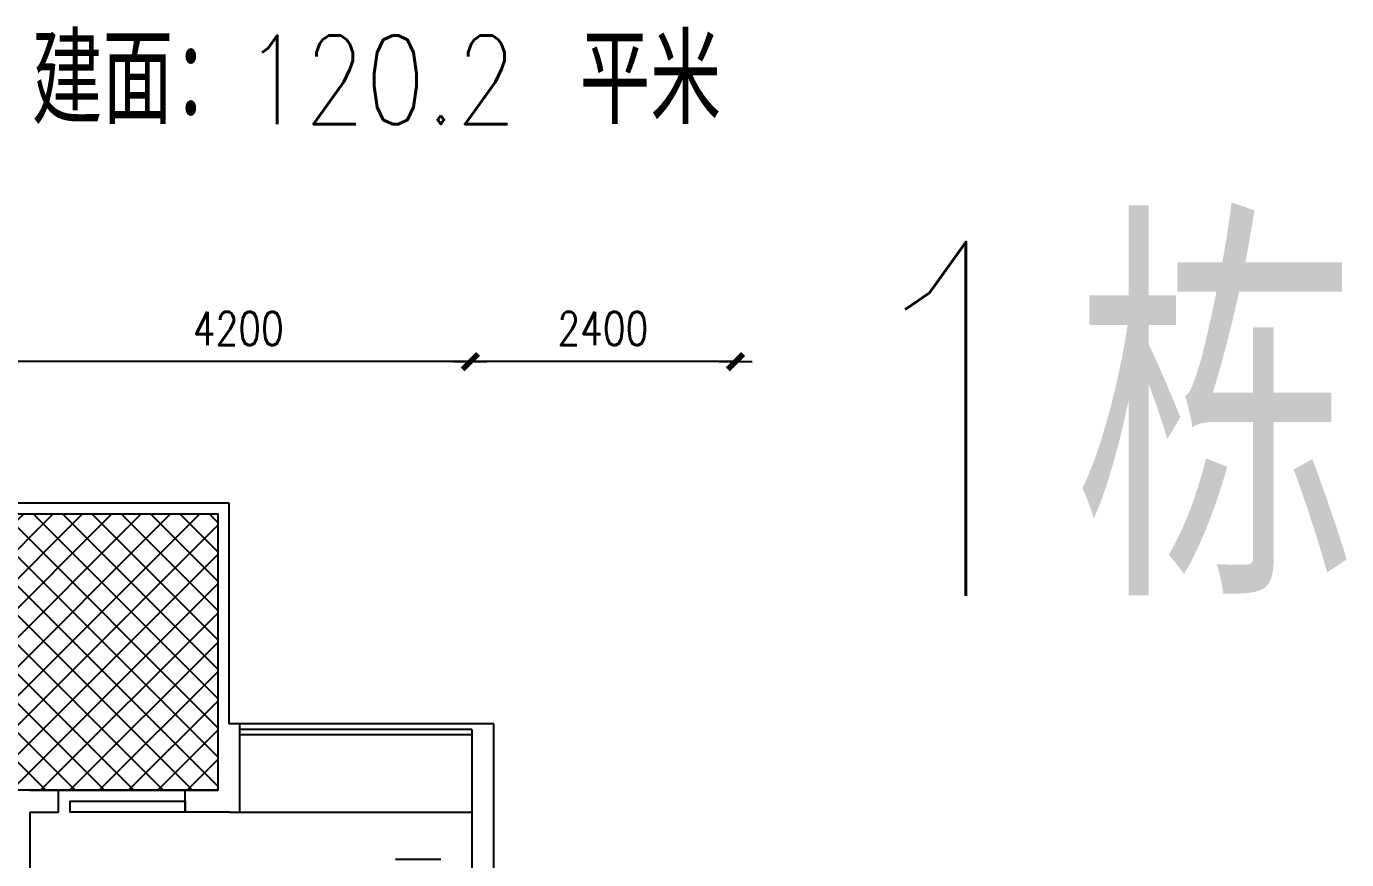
# Model space of a CAD drawing. Extents: x 4248144 to 4272708, y 358866 to 376096.
# Drawn here: x 4260760 to 4272708, y 368559 to 376096 of the extents above; entities that cross this region are included whole.
import ezdxf

# ---------------------------------------------------------------- set-up
doc = ezdxf.new("R2010")
doc.units = 0
doc.header["$LTSCALE"] = 1000
doc.header["$MEASUREMENT"] = 0
doc.header["$PDMODE"] = 32
doc.header["$PDSIZE"] = 0.3
for name, color, linetype in [('AXIS', 3, 'Continuous'), ('LAYER1', 4, 'Continuous'), ('WALL', 2, 'Continuous'), ('WINDOW', 4, 'Continuous')]:
    doc.layers.add(name, color=color, linetype=linetype)
doc.styles.add('_HZTXT', font='txt.shx', dxfattribs={"width": 0.8, "bigfont": 'HZTXT.shx'})
doc.styles.add('DIM_FONT', font='SIMPLEX.shx', dxfattribs={"width": 0.8})
doc.dimstyles.new('AXIS', dxfattribs={"dimtxt": 300, "dimasz": 1, "dimexe": 250, "dimexo": 300, "dimgap": 150, "dimtad": 1, "dimdec": 0, "dimzin": 0, "dimdsep": 46, "dimtxsty": 'DIM_FONT', "dimblk": '_DIMX', "dimcen": 0.09, "dimse1": 1, "dimse2": 1, "dimclrt": 7, "dimadec": 0, "dimazin": 0, "dimtfac": 1, "dimtdec": 0, "dimtix": 1, "dimtmove": 2, "dimatfit": 3, "dimldrblk": '_DIMX', "dimfxl": 1, "dimtolj": 1, "dimtzin": 0, "dimarcsym": 0})

# ---------------------------------------------------------------- blocks, each defined once
blk = doc.blocks.new('_DIMX')
blk.add_line((-150, 0), (150, 0))
at = {"const_width": 50}
blk.add_lwpolyline([(-70, -70), (70, 70)], dxfattribs=at)
blk = doc.blocks.new('*D25')
at = {"layer": 'AXIS', "color": 0, "lineweight": -2}
blk.add_line((4264777, 373063), (4260579, 373063), dxfattribs=at)
at = {"layer": 'Defpoints', "color": 0}
for p in [(4260578, 373826), (4264778, 373826), (4260578, 373063)]:
    blk.add_point(p, dxfattribs=at)
at = {"layer": 'AXIS', "color": 0, "lineweight": -2, "rotation": 180}
blk.add_blockref('_DIMX', (4260578, 373063), dxfattribs=at)
at = {"layer": 'AXIS', "color": 0, "lineweight": -2}
blk.add_blockref('_DIMX', (4264778, 373063), dxfattribs=at)
at = {"layer": 'AXIS', "color": 7, "insert": (4262678, 373363), "char_height": 300, "attachment_point": 5, "style": 'DIM_FONT'}
blk.add_mtext('\\A1;4200', dxfattribs=at)
blk = doc.blocks.new('*D34')
at = {"layer": 'AXIS', "color": 0, "lineweight": -2}
blk.add_line((4267177, 373063), (4264779, 373063), dxfattribs=at)
at = {"layer": 'Defpoints', "color": 0}
for p in [(4264778, 373826), (4267178, 373826), (4264778, 373063)]:
    blk.add_point(p, dxfattribs=at)
at = {"layer": 'AXIS', "color": 0, "lineweight": -2, "rotation": 180}
blk.add_blockref('_DIMX', (4264778, 373063), dxfattribs=at)
at = {"layer": 'AXIS', "color": 0, "lineweight": -2}
blk.add_blockref('_DIMX', (4267178, 373063), dxfattribs=at)
at = {"layer": 'AXIS', "color": 7, "insert": (4265978, 373363), "char_height": 300, "attachment_point": 5, "style": 'DIM_FONT'}
blk.add_mtext('\\A1;2400', dxfattribs=at)

msp = doc.modelspace()

# ---------------------------------------------------------------- hatches: boundary and pattern name
at = {"layer": 'WINDOW'}
h = msp.add_hatch(dxfattribs=at)
h.set_pattern_fill('ANSI37', color=1, scale=1500, style=0)
h.set_pattern_definition([(45, (4174734.15, 173252.5), (-132.58252, 132.58252), []), (135, (4174734.15, 173252.5), (-132.58252, -132.58252), [])])
h.paths.add_polyline_path([(4259692, 371686.1), (4262492, 371686.1), (4262492, 369186.1), (4259692, 369186.1)])

# ---------------------------------------------------------------- linework, layer by layer
at = {"color": 252}
msp.add_line((4264512.3, 368558.6), (4264101.2, 368558.6), dxfattribs=at)
at = {"layer": 'AXIS', "color": 252}
msp.add_line((4264992, 367735.2), (4264992, 369786.1), dxfattribs=at)
at = {"layer": 'WALL', "color": 252}
for p, q in [((4264792, 369736.1), (4264792, 366763.8)), ((4261052.4, 368986.1), (4261052.4, 369186.1)), ((4262198.2, 368986.1), (4262198.2, 369186.1)), ((4262692, 368986.1), (4262692, 369186.1)), ((4262692, 368986.1), (4262692, 369186.1)), ((4262692, 368986.1), (4262692, 369186.1)), ((4260792, 368986.1), (4261052.4, 368986.1)), ((4260792, 368986.1), (4260792, 365686.1)), ((4262602.4, 368986.1), (4262198.2, 368986.1)), ((4262602.4, 368986.1), (4262802.4, 368986.1)), ((4264792, 368986.1), (4264792, 368986.1))]:
    msp.add_line(p, q, dxfattribs=at)
at = {"layer": 'WINDOW', "color": 252}
for p, q in [((4259592, 371786.1), (4262592, 371786.1)), ((4262592, 371786.1), (4262592, 369786.1)), ((4259692, 371686.1), (4262492, 371686.1)), ((4262492, 371686.1), (4262492, 369186.1)), ((4264992, 369786.1), (4262592, 369786.1)), ((4262692, 369186.1), (4262692, 369786.1)), ((4264792, 369736.1), (4262692, 369736.1)), ((4264792, 369686.1), (4262692, 369686.1)), ((4260792, 369186.1), (4262492, 369186.1)), ((4262692, 368986.1), (4264792, 368986.1))]:
    msp.add_line(p, q, dxfattribs=at)
for points in [[(4259692, 371686.1), (4262492, 371686.1), (4262492, 369186.1), (4259692, 369186.1)], [(4262198.2, 368986.1), (4261156.3, 368986.1), (4261156.3, 369087.8), (4262198.2, 369087.8)]]:
    msp.add_lwpolyline(points, close=True, dxfattribs=at)

# ---------------------------------------------------------------- texts
at = {"layer": 'LAYER1', "color": 252, "style": '_HZTXT', "width": 0.8}
for s, height, p in [('D 型：套内101.5＋4，建面：120.2 平米', 800, (4252804.6, 375212.6)), ('1栋', 3200, (4268056.6, 370944.2))]:
    msp.add_text(s, height=height, dxfattribs=at).set_placement(p)

# ---------------------------------------------------------------- dimensions: what is measured, and where the dimension line sits
at = {"layer": 'AXIS', "color": 252}
for p1, p2, picture, middle in [((4264777.9, 373826), (4260577.9, 373826), '*D25', (4262677.9, 373362.8)), ((4267177.9, 373826), (4264777.9, 373826), '*D34', (4265977.9, 373362.8))]:
    dim = msp.add_aligned_dim(p1=p1, p2=p2, distance=763.2, dimstyle='AXIS', dxfattribs=at)
    dim.commit()
    dim.dimension.update_dxf_attribs({"geometry": picture, "text_midpoint": middle})

doc.saveas('drawing.dxf')
